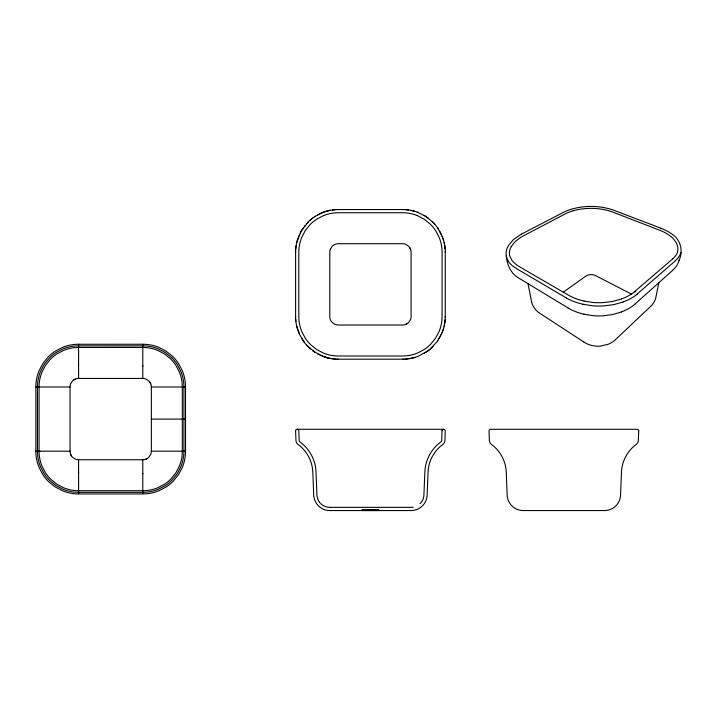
<?xml version="1.0" encoding="UTF-8"?>
<svg xmlns="http://www.w3.org/2000/svg" width="717" height="717" viewBox="0 0 717 717"><rect width="100%" height="100%" fill="white"/><g stroke="black" fill="none" stroke-linecap="round" stroke-linejoin="round"><path stroke-width="1.08" d="M78.592 472.584L78.592 459.749A8.559 8.559 0 0 1 75.393 459.131L72.614 457.321A8.559 8.559 0 0 1 70.033 451.19L70.033 386.992A8.559 8.559 0 0 1 70.651 383.792L72.498 380.978A8.559 8.559 0 0 1 78.592 378.433L142.791 378.433A8.559 8.559 0 0 1 145.99 379.051L148.804 380.897A8.559 8.559 0 0 1 151.35 386.992L151.35 451.19A8.559 8.559 0 0 1 150.731 454.39L148.921 457.168A8.559 8.559 0 0 1 142.791 459.749L78.592 459.749M78.592 364.684L78.592 344.268L142.791 344.25A42.733 42.733 0 0 1 158.771 347.351L166.183 351.222L172.815 356.573A42.733 42.733 0 0 1 178.712 363.833L182.432 371.012A42.733 42.733 0 0 1 185.524 386.992L185.533 451.19A42.733 42.733 0 0 1 182.432 467.17L178.56 474.582L173.209 481.215A42.733 42.733 0 0 1 165.95 487.112L158.771 490.831A42.733 42.733 0 0 1 142.791 493.932L78.592 493.932A42.733 42.733 0 0 1 62.612 490.831L55.2 486.968L48.568 481.609M142.791 473.498L142.791 493.654M142.791 378.433L142.791 365.598M445.266 251.291L445.266 317.443M295.879 321.35L295.825 320.858A42.751 42.751 0 0 1 295.61 317.443L295.61 251.291A42.742 42.742 0 0 1 295.825 247.876L296.067 245.94M445.275 316.466L445.275 316.959A42.742 42.742 0 0 1 444.728 323.286A42.554 42.554 0 0 1 444.468 324.756L444.137 326.271M295.592 252.267L295.61 251.291M442.066 430.818L441.708 440.301A2.142 2.142 0 0 1 440.838 441.941A39.318 39.318 0 0 0 424.849 472.046L423.926 495.017A12.843 12.843 0 0 1 419.992 503.764M444.728 323.286L445.14 319.89M445.096 320.374L444.997 321.35M295.933 246.908L295.825 247.876A53.425 53.425 0 0 0 295.7 249.337M658.78 282.767L655.67 298.397A18.113 18.113 0 0 1 650.848 306.186M444.468 324.756L444.253 325.769A42.787 42.787 0 0 1 442.272 332.204L437.379 341.22L430.334 348.937A50.773 50.773 0 0 1 429.053 349.986A50.782 50.782 0 0 1 427.735 350.989L418.522 356.107A42.742 42.742 0 0 1 414.336 357.55M660.94 228.266A47.501 47.501 0 0 1 671.748 233.912C680.612 239.487 683.588 251.273 678.981 260.441M296.623 242.973L301.015 231.439L308.507 221.661M296.856 241.961L297.116 240.957M677.511 251.909C679.277 245.366 674.661 239.12 669.57 235.508A44.113 44.113 0 0 0 659.219 230.032L612.605 212.035A45.655 45.655 0 0 0 610.427 211.264C598.417 207.518 585.296 207.419 573.179 210.762M443.608 328.278L442.989 330.259M442.461 331.72L442.174 332.455M298.998 235.543L299.213 235.051M441.762 333.441L441.322 334.418M440.865 335.386L440.623 335.861M300.127 233.115L300.495 232.398M300.62 232.156L301.552 230.498M439.987 337.062L439.727 337.537M511.239 246.54L515.245 241.486L521.071 237.121L565.166 213.917A43.145 43.145 0 0 1 573.188 210.798M508.299 245.698L513.632 239.361L521.546 234.074M439.315 338.245L439.037 338.711M301.696 230.265L302.126 229.565M302.269 229.341L302.717 228.651M303.022 228.194L303.336 227.746M437.854 340.539L437.54 340.996M304.304 226.411L304.985 225.541M306.222 224.062L306.777 223.444M433.149 346.302L432.369 347.082A42.787 42.787 0 0 1 425.907 352.271L425.692 352.388M307.916 222.243L308.113 222.046A42.787 42.787 0 0 1 314.951 216.498L323.089 212.34A52.072 52.072 0 0 1 324.55 211.811L330.053 210.341M615.553 339.553L650.74 306.311M635.226 303.847L672.716 270.291M310.12 220.164L312.693 218.076M637.198 294.015L675.351 260.773M672.779 258.855L634.42 291.747L635.137 291.541A1.801 1.801 0 0 1 635.782 291.747M310.542 219.796L312.253 218.407M563.266 292.186L585.914 276.081A7.448 7.448 0 0 1 587.922 275.104L590.575 274.62A11.131 11.131 0 0 1 591.973 274.638L593.309 274.826A8.703 8.703 0 0 1 595.531 275.579L631.39 294.051M314.485 216.803L315.408 216.202M73.95 379.795L75.393 379.051M147.379 458.414L145.99 459.131M407.131 323.69L405.786 324.389M424.778 352.97L424.312 353.248M317.506 214.948L317.981 214.688M318.223 214.553L318.707 214.302M521.573 234.056L563.535 212.313A46.3 46.3 0 0 1 571.763 209.095C584.794 205.367 598.982 205.528 611.915 209.588A48.962 48.962 0 0 1 613.895 210.296L660.957 228.212M319.182 214.06L319.665 213.827M320.633 213.37L321.368 213.039M321.861 212.832L323.089 212.34A42.787 42.787 0 0 1 329.56 210.431M323.555 215.602L316.914 219.043A39.507 39.507 0 0 0 310.201 224.493L305.245 230.632L301.669 237.488A39.525 39.525 0 0 0 298.801 252.267L298.801 316.466A39.525 39.525 0 0 0 301.669 331.254L305.11 337.895A39.507 39.507 0 0 0 310.56 344.599L316.699 349.555L323.555 353.131A39.525 39.525 0 0 0 338.334 355.999L402.542 355.999A39.525 39.525 0 0 0 417.321 353.131L423.962 349.699A39.507 39.507 0 0 0 430.666 344.241L435.622 338.101L439.198 331.254A39.525 39.525 0 0 0 442.066 316.466L442.066 252.267A39.525 39.525 0 0 0 439.198 237.488L435.766 230.847A39.507 39.507 0 0 0 430.308 224.134L424.168 219.178L417.321 215.602M62.612 347.351L55.433 351.07A42.733 42.733 0 0 0 48.173 356.967L42.814 363.6L38.951 371.012A42.733 42.733 0 0 0 35.85 386.992L35.85 451.19A42.733 42.733 0 0 0 38.951 467.179L42.67 474.349A42.733 42.733 0 0 0 48.568 481.609M621.343 312.029L612.452 314.584L603.042 315.821A68.662 68.662 0 0 1 593.129 315.686L583.961 314.243M623.127 302.018L613.68 304.653L603.553 305.935A76.701 76.701 0 0 1 592.834 305.792L582.957 304.286M621.451 299.016L612.677 301.427L603.23 302.61A72.372 72.372 0 0 1 593.228 302.484L584.023 301.095M405.463 359.109L411.836 358.186A42.787 42.787 0 0 0 413.351 357.819L414.847 357.398M414.345 357.55L413.351 357.819A52.054 52.054 0 0 1 411.836 358.186M411.334 358.294L410.312 358.5M332.491 209.929L335.404 209.633M336.873 209.552L404.003 209.552M336.873 359.181L404.003 359.181M337.85 209.534L337.357 209.543A42.742 42.742 0 0 0 332.975 209.857M402.533 359.208L403.026 359.208M35.868 386.992L70.033 386.992M39.023 386.992L39.05 386.992A39.525 39.525 0 0 1 41.927 372.213L45.503 365.356L50.459 359.217A39.525 39.525 0 0 1 57.163 353.768L63.804 350.326A39.525 39.525 0 0 1 78.592 347.458L142.791 347.458A39.525 39.525 0 0 1 157.57 350.326L164.426 353.902L170.565 358.858A39.525 39.525 0 0 1 176.015 365.571L179.456 372.213A39.525 39.525 0 0 1 182.324 386.992L182.324 451.19A39.525 39.525 0 0 1 179.456 465.978L175.88 472.826L170.924 478.965A39.525 39.525 0 0 1 164.211 484.414L157.57 487.856A39.525 39.525 0 0 1 142.791 490.724L78.592 490.724A39.525 39.525 0 0 1 63.804 487.856L56.957 484.28L50.817 479.323A39.525 39.525 0 0 1 45.368 472.62L41.927 465.978A39.525 39.525 0 0 1 39.059 451.19L39.059 386.992M151.35 386.992L185.515 386.992M151.35 419.095L185.533 419.095M297.197 429.277L443.671 429.277M39.444 451.19L70.033 451.19M185.479 451.19L151.35 451.19M35.85 451.19L39.955 451.19M329.919 507.349L411.092 507.349A12.843 12.843 0 0 0 413.252 507.161M374.695 509.877L362.112 509.877L362.112 510.558M375.618 510.558L375.618 509.877L378.764 509.877L378.764 510.558M337.85 359.208L338.334 359.208M403.026 209.534L403.51 209.543A42.742 42.742 0 0 1 411.334 210.44L414.847 211.336M405.463 209.633L408.385 209.929M335.404 359.109L329.04 358.186A52.063 52.063 0 0 1 327.526 357.819L324.55 356.923A52.081 52.081 0 0 1 323.089 356.394L314.261 351.787L306.598 345.092M330.555 358.5L329.542 358.294M410.823 210.341L411.334 210.44A42.787 42.787 0 0 1 417.787 212.34L425.925 216.498L433.149 222.44A50.799 50.799 0 0 1 434.278 223.641L434.645 224.054M327.526 357.819L324.55 356.923M417.303 212.16L418.522 212.626M322.605 356.206L323.089 356.394A42.787 42.787 0 0 0 329.04 358.186M322.354 356.107L321.861 355.91M321.117 355.587L320.633 355.372M319.665 354.915L319.182 354.673M317.981 354.055L317.506 353.795M516.464 268.615L566.313 297.931M424.07 215.351L425.235 216.059M568.07 307.943L519.314 278.42C511.373 274.19 507.161 265.514 506.471 256.794M425.701 216.346L426.158 216.651M315.175 352.388L314.485 351.939M583.934 342.072L539.784 313.284A18.669 18.669 0 0 1 531.611 302.063M426.382 216.794L426.839 217.108M314.261 351.787L313.589 351.312M313.141 350.989L312.478 350.496M427.959 217.905L428.614 218.407M310.757 349.125L310.129 348.579M309.923 348.399L309.108 347.655M308.507 347.082L308.31 346.885A42.5 42.5 0 0 1 307.342 345.899M171.686 357.72L165.304 352.558L158.17 348.838A41.129 41.129 0 0 0 142.791 345.854L78.592 345.854A41.129 41.129 0 0 0 63.204 348.847L56.302 352.414A41.129 41.129 0 0 0 49.312 358.097L44.158 364.478L40.439 371.612A41.129 41.129 0 0 0 37.454 386.992L37.454 451.19A41.129 41.129 0 0 0 40.448 466.579L44.015 473.48A41.129 41.129 0 0 0 49.697 480.471L56.078 485.624L63.213 489.344A41.129 41.129 0 0 0 78.592 492.328L142.791 492.328A41.129 41.129 0 0 0 158.179 489.335L165.08 485.767A41.129 41.129 0 0 0 172.071 480.085L177.224 473.704L180.944 466.57A41.129 41.129 0 0 0 183.928 451.19L183.928 386.992A41.129 41.129 0 0 0 180.935 371.603L177.368 364.702A41.129 41.129 0 0 0 171.686 357.711M432.763 222.046L433.149 222.44A42.787 42.787 0 0 1 437.693 227.97L442.461 237.022M320.167 503.02L319.737 502.518M304.474 342.556L299.661 334.66L296.623 325.769M319.486 502.178L319.083 501.604M437.379 227.513L437.693 227.97A42.482 42.482 0 0 1 438.454 229.108L438.607 229.341M409.73 247.634L410.474 249.068M149.987 382.349L150.731 383.792M71.395 455.833L70.669 454.444M302.269 339.401L301.982 338.935M318.832 501.219L318.518 500.681M439.727 231.206L440.247 232.156M440.623 232.873L441.098 233.841M318.312 500.296L318.043 499.713M441.322 234.325L441.547 234.809M299.213 333.683L299.007 333.19M317.855 499.283L317.721 498.924A12.843 12.843 0 0 1 316.95 495.017L316.027 472.046A39.318 39.318 0 0 0 300.038 441.941A2.142 2.142 0 0 1 299.168 440.301L298.801 430.818A1.604 1.604 0 0 0 297.143 429.277A1.604 1.604 0 0 0 295.592 430.944L295.96 440.426A5.351 5.351 0 0 0 298.138 444.522A36.11 36.11 0 0 1 312.818 472.171L313.741 495.151A16.052 16.052 0 0 0 329.775 510.558L411.092 510.558A16.052 16.052 0 0 0 427.135 495.151L428.049 472.171A36.11 36.11 0 0 1 442.739 444.522A5.351 5.351 0 0 0 444.916 440.426L445.275 430.944A1.604 1.604 0 0 0 443.769 429.277A1.604 1.604 0 0 0 442.075 430.747M442.174 236.287L442.272 236.538A42.787 42.787 0 0 1 444.253 242.973L444.468 243.986L444.137 242.463M527.99 283.672L531.664 302.045M442.989 238.483L443.608 240.455M297.116 327.777L296.856 326.782M509.679 255.736L512.225 260.943L517.163 265.371L568.563 295.261A54.241 54.241 0 0 0 584.041 301.006M506.435 256.632L506.336 256.148M445.14 248.853L444.728 245.456A42.742 42.742 0 0 1 445.284 251.784L445.275 252.267M444.997 247.392L445.096 248.36M295.61 317.443L295.592 316.466M375.251 509.877L375.251 510.558M142.791 344.268L142.791 366.208M78.592 493.888L78.592 471.974M378.603 509.877L378.603 510.558M378.37 509.877L378.37 510.558M378.235 509.877L378.235 510.558M377.895 509.877L377.895 510.558M377.778 509.877L377.778 510.558M377.671 509.877L377.671 510.558M377.456 510.558L377.456 509.877L377.285 510.558M376.954 509.877L376.954 510.558M376.721 509.877L376.775 510.558M376.533 509.877L376.658 510.558M375.959 509.877L375.968 510.558M375.645 509.877L375.708 510.558M375.072 509.877L375.072 510.558M374.659 509.877L374.695 510.558M374.184 509.877L374.22 510.558M374.122 509.877L374.122 510.558M373.924 510.558L373.898 509.877L373.781 510.558M373.62 509.877L373.62 510.558M373.467 509.877L373.458 510.558M373.36 509.877L373.36 510.558M373.082 509.877L373.01 510.558M372.921 509.877L372.921 510.558M372.535 509.877L372.535 510.558M372.437 509.877L372.437 510.558M371.764 509.877L371.764 510.558M371.523 509.877L371.496 510.558M371.388 509.877L371.388 510.558M371.155 509.877L371.155 510.558M370.689 509.877L370.671 510.558M370.492 509.877L370.51 510.558M370.106 509.877L370.232 510.558M370.089 509.877L370.089 510.558M369.793 509.877L369.793 510.558M369.452 509.877L369.354 510.558M369.336 509.877L369.21 510.558M368.78 509.877L368.762 510.558M368.619 509.877L368.672 510.558M368.502 509.877L368.493 510.558L368.35 509.877M368.197 509.877L368.278 510.558M367.696 510.558L367.57 509.877L367.543 510.558M367.301 509.877L367.301 510.558M367.203 509.877L367.203 510.558M367.068 509.877L367.068 510.558M366.943 509.877L366.808 510.558L366.79 509.877M366.306 510.558L366.253 509.877L366.208 510.558M365.975 509.877L366.046 510.558M365.894 509.877L365.894 510.558M365.715 509.877L365.715 510.558M365.329 509.877L365.329 510.558M365.204 509.877L365.267 510.558M365.078 509.877L365.078 510.558M364.998 509.877L364.998 510.558M364.693 509.877L364.693 510.558M364.523 509.877L364.532 510.558M364.281 509.877L364.281 510.558M364.227 509.877L364.227 510.558M364.03 509.877L364.03 510.558M363.734 509.877L363.734 510.558M363.528 509.877L363.528 510.558M363.241 509.877L363.241 510.558M362.91 509.877L362.91 510.558M362.757 509.877L362.757 510.558M362.56 509.877L362.56 510.558M362.363 509.877L362.363 510.558M142.791 459.749L142.791 473.794M78.592 344.51L78.592 344.25A42.733 42.733 0 0 0 62.603 347.36M78.592 364.388L78.592 378.433M329.775 507.349A12.843 12.843 0 0 1 320.768 503.657M409.837 358.581A42.751 42.751 0 0 1 403.51 359.199M337.357 359.199A42.742 42.742 0 0 1 331.039 358.581M306.948 345.486A42.787 42.787 0 0 1 302.538 339.84M297.851 330.223A42.787 42.787 0 0 1 297.223 328.252M298.693 332.455A42.491 42.491 0 0 1 298.227 331.236M296.73 326.271A42.724 42.724 0 0 1 295.825 320.858A53.425 53.425 0 0 1 295.7 319.397M295.996 246.424A42.706 42.706 0 0 1 296.73 242.463M329.515 210.466A42.706 42.706 0 0 1 332.948 209.893M297.259 240.455A42.787 42.787 0 0 1 297.878 238.483M298.227 237.506A42.509 42.509 0 0 1 298.693 236.287M444.432 243.888A42.482 42.482 0 0 1 444.692 245.357M323.555 215.602A39.525 39.525 0 0 1 338.334 212.734L402.533 212.734A39.525 39.525 0 0 1 417.321 215.602M680.89 252.689A16.823 16.823 0 0 1 675.271 260.665M634.491 291.837A41.864 41.864 0 0 1 621.415 298.89M509.563 255.566A12.924 12.924 0 0 1 511.32 246.594M516.536 268.481A23.751 23.751 0 0 1 508.039 260.997M508.183 260.898A14.421 14.421 0 0 1 506.426 256.632M582.975 304.196A57.907 57.907 0 0 1 566.278 298.003M637.27 294.104A45.081 45.081 0 0 1 623.082 301.893M679.116 260.513A20.309 20.309 0 0 1 672.68 270.184M635.244 303.963A44.131 44.131 0 0 1 621.307 311.931M583.979 314.163A54.205 54.205 0 0 1 568.088 308.032M615.536 339.598A23.894 23.894 0 0 1 608.186 344.277L600.066 346.168A27.049 27.049 0 0 1 595.513 346.096L591.606 345.415A25.355 25.355 0 0 1 583.979 342.108M677.655 251.954A14.654 14.654 0 0 1 672.698 258.747M506.247 256.157A15.093 15.093 0 0 1 508.38 245.752M374.937 509.877L374.937 510.558L374.946 509.877M638.704 430.944L638.336 440.426A5.351 5.351 0 0 1 636.158 444.522A36.11 36.11 0 0 0 621.478 472.171L620.555 495.151A16.052 16.052 0 0 1 604.521 510.558L523.204 510.558A16.052 16.052 0 0 1 507.161 495.151L506.247 472.171A36.11 36.11 0 0 0 491.557 444.522A5.351 5.351 0 0 1 489.379 440.426L489.021 430.944A1.604 1.604 0 0 1 490.625 429.277L637.09 429.277A1.604 1.604 0 0 1 638.704 430.944M330.42 249.014L330.394 249.068A8.559 8.559 0 0 0 329.775 252.267L329.775 316.466A8.559 8.559 0 0 0 330.394 319.674L331.137 321.108A8.55 8.55 0 0 0 332.321 322.56L335.135 324.407A8.559 8.559 0 0 0 338.334 325.025L402.533 325.025A8.559 8.559 0 0 0 408.627 322.48L410.474 319.674A8.559 8.559 0 0 0 411.092 316.466L411.092 252.267A8.559 8.559 0 0 0 408.547 246.173L405.786 244.354A8.559 8.559 0 0 0 402.533 243.708L338.334 243.708A8.559 8.559 0 0 0 335.135 244.327L333.701 245.071A8.55 8.55 0 0 0 332.24 246.254L330.42 249.014M372.105 510.558L372.105 509.877L372.024 510.558M368.036 510.558L368.036 509.877L367.982 510.558"/></g></svg>
